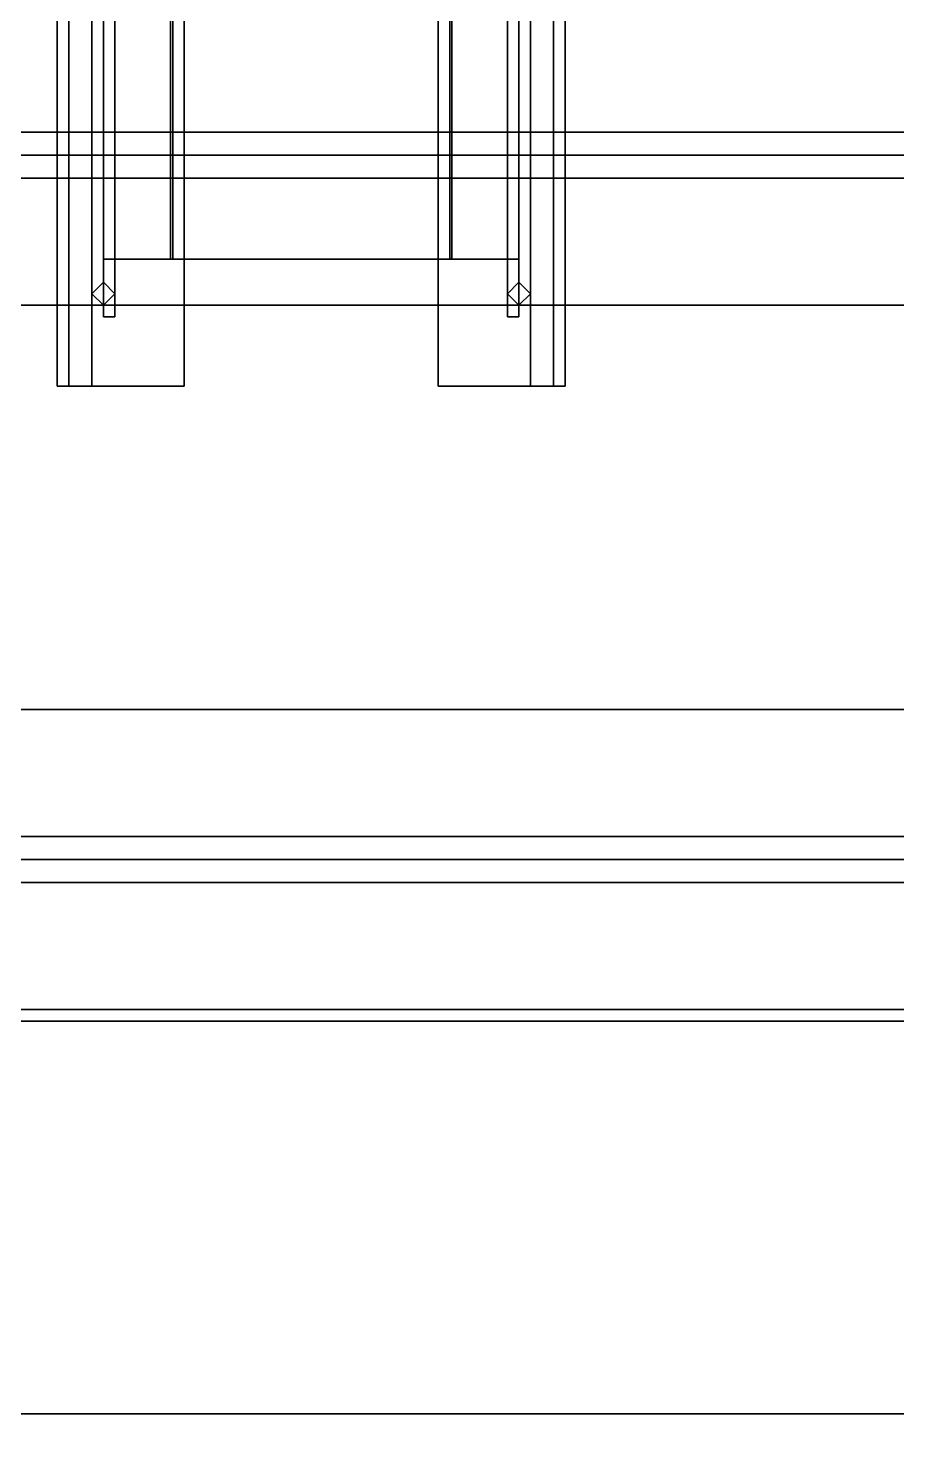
# Model space of a CAD drawing. Header units: millimetres. Extents: x -1.3 to 1.3, y -3.1 to 16.4.
# Drawn here: x -0.245 to 0.507, y -2.29 to -1.07 of the extents above; entities that cross this region are included whole.
import ezdxf

# ---------------------------------------------------------------- set-up
doc = ezdxf.new("R2010")
doc.units = ezdxf.units.MM
for name, color, linetype in [('internals', 3, 'Continuous'), ('sleeve', 5, 'Continuous'), ('tent', 3, 'Continuous')]:
    doc.layers.add(name, color=color, linetype=linetype)

msp = doc.modelspace()

# ---------------------------------------------------------------- linework, layer by layer
msp.add_3dface([(0.82, 2.59, 0.45), (0.82, -2.5, 0.45), (-0.82, -2.5, 0.45), (-0.82, 2.59, 0.45)])
at = {"layer": 'internals'}
for points in [[(1.23, 0.2, 1.13), (-1.23, 0.2, 1.13), (-0.63, -1.93, 1.13), (0.63, -1.93, 1.13)], [(0.63, -1.93, 1.13), (-0.63, -1.93, 1.13), (-0.63, -3.03, 1.13), (0.63, -3.03, 1.13)]]:
    msp.add_3dface(points, dxfattribs=at)
at = {"layer": 'sleeve'}
for points in [[(-0.18, -0.35, 2.33), (-0.12, -0.35, 2.28), (-0.12, -1.27, 2.28), (-0.18, -1.27, 2.33)], [(-0.18, -0.35, 2.48), (-0.18, -0.35, 2.33), (-0.18, -1.27, 2.33), (-0.18, -1.27, 2.37)], [(-0.17, -0.35, 2.48), (-0.18, -0.35, 2.48), (-0.18, -1.32, 2.48), (-0.17, -1.32, 2.48)], [(-0.18, -0.35, 2.48), (-0.18, -1.27, 2.37), (-0.18, -1.32, 2.37), (-0.18, -1.32, 2.48)], [(-0.17, -0.35, 2.33), (-0.17, -0.35, 2.48), (-0.17, -1.27, 2.37), (-0.17, -1.27, 2.33)], [(-0.122, -0.35, 2.29), (-0.17, -0.35, 2.33), (-0.17, -1.27, 2.33), (-0.122, -1.27, 2.29)], [(-0.17, -1.32, 2.48), (-0.17, -1.32, 2.37), (-0.17, -1.27, 2.37), (-0.17, -0.35, 2.48)], [(0.122, -0.35, 2.29), (-0.122, -0.35, 2.29), (-0.122, -1.27, 2.29), (0.122, -1.27, 2.29)], [(-0.12, -0.35, 2.28), (0.12, -0.35, 2.28), (0.12, -1.27, 2.28), (-0.12, -1.27, 2.28)], [(0.12, -0.35, 2.28), (0.18, -0.35, 2.33), (0.18, -1.27, 2.33), (0.12, -1.27, 2.28)], [(0.17, -0.35, 2.33), (0.122, -0.35, 2.29), (0.122, -1.27, 2.29), (0.17, -1.27, 2.33)], [(0.17, -0.35, 2.48), (0.17, -0.35, 2.33), (0.17, -1.27, 2.33), (0.17, -1.27, 2.37)], [(0.18, -0.35, 2.48), (0.17, -0.35, 2.48), (0.17, -1.32, 2.48), (0.18, -1.32, 2.48)], [(0.17, -0.35, 2.48), (0.17, -1.27, 2.37), (0.17, -1.32, 2.37), (0.17, -1.32, 2.48)], [(0.18, -0.35, 2.33), (0.18, -0.35, 2.48), (0.18, -1.27, 2.37), (0.18, -1.27, 2.33)], [(0.18, -1.32, 2.48), (0.18, -1.32, 2.37), (0.18, -1.27, 2.37), (0.18, -0.35, 2.48)], [(-0.19, -1.38, 2.62), (-0.22, -1.38, 2.64), (-0.22, -0.89, 2.64), (-0.19, -0.89, 2.62)], [(-0.22, -1.38, 2.64), (-0.22, -1.38, 2.66), (-0.22, -0.89, 2.66), (-0.22, -0.89, 2.64)], [(-0.22, -1.38, 2.66), (-0.21, -1.38, 2.66), (-0.21, -0.89, 2.66), (-0.22, -0.89, 2.66)], [(-0.21, -1.38, 2.66), (-0.21, -1.38, 2.6433), (-0.21, -0.89, 2.6433), (-0.21, -0.89, 2.66)], [(-0.21, -1.38, 2.6433), (-0.19, -1.38, 2.63), (-0.19, -0.89, 2.63), (-0.21, -0.89, 2.6433)], [(-0.11, -1.38, 2.62), (-0.19, -1.38, 2.62), (-0.19, -0.89, 2.62), (-0.11, -0.89, 2.62)], [(-0.19, -1.38, 2.63), (-0.11, -1.38, 2.63), (-0.11, -0.89, 2.63), (-0.19, -0.89, 2.63)], [(-0.11, -1.38, 2.63), (-0.11, -1.38, 2.62), (-0.11, -0.89, 2.62), (-0.11, -0.89, 2.63)], [(0.19, -0.89, 2.63), (0.11, -0.89, 2.63), (0.11, -1.38, 2.63), (0.19, -1.38, 2.63)], [(0.11, -0.89, 2.62), (0.19, -0.89, 2.62), (0.19, -1.38, 2.62), (0.11, -1.38, 2.62)], [(0.11, -0.89, 2.63), (0.11, -0.89, 2.62), (0.11, -1.38, 2.62), (0.11, -1.38, 2.63)], [(0.21, -0.89, 2.6433), (0.19, -0.89, 2.63), (0.19, -1.38, 2.63), (0.21, -1.38, 2.6433)], [(0.19, -0.89, 2.62), (0.22, -0.89, 2.64), (0.22, -1.38, 2.64), (0.19, -1.38, 2.62)], [(0.21, -0.89, 2.66), (0.21, -0.89, 2.6433), (0.21, -1.38, 2.6433), (0.21, -1.38, 2.66)], [(0.22, -0.89, 2.66), (0.21, -0.89, 2.66), (0.21, -1.38, 2.66), (0.22, -1.38, 2.66)], [(0.22, -0.89, 2.64), (0.22, -0.89, 2.66), (0.22, -1.38, 2.66), (0.22, -1.38, 2.64)], [(-0.18, -1.27, 2.33), (-0.12, -1.27, 2.28), (-0.122, -1.27, 2.29), (-0.17, -1.27, 2.33)], [(-0.18, -1.27, 2.37), (-0.18, -1.27, 2.33), (-0.17, -1.27, 2.33), (-0.17, -1.27, 2.37)], [(-0.18, -1.32, 2.37), (-0.18, -1.27, 2.37), (-0.17, -1.27, 2.37), (-0.17, -1.32, 2.37)], [(-0.12, -1.27, 2.28), (0.12, -1.27, 2.28), (0.122, -1.27, 2.29), (-0.122, -1.27, 2.29)], [(0.12, -1.27, 2.28), (0.18, -1.27, 2.33), (0.17, -1.27, 2.33), (0.122, -1.27, 2.29)], [(0.17, -1.27, 2.37), (0.17, -1.27, 2.33), (0.18, -1.27, 2.33), (0.18, -1.27, 2.37)], [(0.17, -1.32, 2.37), (0.17, -1.27, 2.37), (0.18, -1.27, 2.37), (0.18, -1.32, 2.37)], [(-0.18, -1.31, 2.42), (-0.18, -1.31, 2.42), (-0.19, -1.3, 2.42), (-0.18, -1.29, 2.42)], [(-0.18, -1.29, 2.42), (-0.19, -1.3, 2.42), (-0.19, -1.3, 2.62), (-0.18, -1.29, 2.62)], [(-0.17, -1.3, 2.48), (-0.18, -1.29, 2.48), (-0.18, -1.29, 2.62), (-0.17, -1.3, 2.62)], [(0.18, -1.29, 2.48), (0.17, -1.3, 2.48), (0.17, -1.3, 2.62), (0.18, -1.29, 2.62)], [(0.18, -1.29, 2.42), (0.18, -1.29, 2.42), (0.19, -1.3, 2.42), (0.18, -1.31, 2.42)], [(0.19, -1.3, 2.42), (0.18, -1.29, 2.42), (0.18, -1.29, 2.62), (0.19, -1.3, 2.62)], [(-0.19, -1.3, 2.42), (-0.18, -1.31, 2.42), (-0.18, -1.31, 2.62), (-0.19, -1.3, 2.62)], [(-0.18, -1.31, 2.48), (-0.17, -1.3, 2.48), (-0.17, -1.3, 2.62), (-0.18, -1.31, 2.62)], [(0.17, -1.3, 2.48), (0.18, -1.31, 2.48), (0.18, -1.31, 2.62), (0.17, -1.3, 2.62)], [(0.18, -1.31, 2.42), (0.19, -1.3, 2.42), (0.19, -1.3, 2.62), (0.18, -1.31, 2.62)], [(-0.18, -1.32, 2.48), (-0.18, -1.32, 2.37), (-0.17, -1.32, 2.37), (-0.17, -1.32, 2.48)], [(0.17, -1.32, 2.48), (0.17, -1.32, 2.37), (0.18, -1.32, 2.37), (0.18, -1.32, 2.48)], [(-0.21, -1.38, 2.66), (-0.22, -1.38, 2.66), (-0.22, -1.38, 2.64), (-0.21, -1.38, 2.6433)], [(-0.21, -1.38, 2.6433), (-0.22, -1.38, 2.64), (-0.19, -1.38, 2.62), (-0.19, -1.38, 2.63)], [(-0.19, -1.38, 2.63), (-0.19, -1.38, 2.62), (-0.11, -1.38, 2.62), (-0.11, -1.38, 2.63)], [(0.11, -1.38, 2.63), (0.11, -1.38, 2.62), (0.19, -1.38, 2.62), (0.19, -1.38, 2.63)], [(0.19, -1.38, 2.63), (0.19, -1.38, 2.62), (0.22, -1.38, 2.64), (0.21, -1.38, 2.6433)], [(0.21, -1.38, 2.6433), (0.22, -1.38, 2.64), (0.22, -1.38, 2.66), (0.21, -1.38, 2.66)]]:
    msp.add_3dface(points, dxfattribs=at)
at = {"layer": 'tent'}
for points in [[(-1.16, -1.18, 3.02), (1.16, -1.18, 3.02), (1.16, -1.16, 3.01), (-1.16, -1.16, 3.01)], [(-1.16, -1.16, 3.01), (1.16, -1.16, 3.01), (1.16, -1.16, 2.96), (-1.16, -1.16, 2.96)], [(1.16, -1.18, 3.02), (-1.16, -1.18, 3.02), (-1.16, -1.2, 3.01), (1.16, -1.2, 3.01)], [(1.16, -1.2, 3.01), (-1.16, -1.2, 3.01), (-1.16, -1.31, 3), (1.16, -1.31, 3)], [(1.16, -1.31, 3), (-1.16, -1.31, 3), (-1.16, -1.66, 3), (1.16, -1.66, 3)], [(-1.16, -1.77, 3.01), (1.16, -1.77, 3.01), (1.16, -1.66, 3), (-1.16, -1.66, 3)], [(-1.16, -1.79, 3.02), (1.16, -1.79, 3.02), (1.16, -1.77, 3.01), (-1.16, -1.77, 3.01)], [(1.16, -1.79, 3.02), (-1.16, -1.79, 3.02), (-1.16, -1.81, 3.01), (1.16, -1.81, 3.01)], [(1.16, -1.81, 3.01), (-1.16, -1.81, 3.01), (-1.16, -1.92, 3), (1.16, -1.92, 3)], [(1.16, -1.92, 3), (-1.16, -1.92, 3), (-1.16, -2.27, 3), (1.16, -2.27, 3)], [(-1.16, -2.38, 3.01), (1.16, -2.38, 3.01), (1.16, -2.27, 3), (-1.16, -2.27, 3)]]:
    msp.add_3dface(points, dxfattribs=at)

doc.saveas('drawing.dxf')
